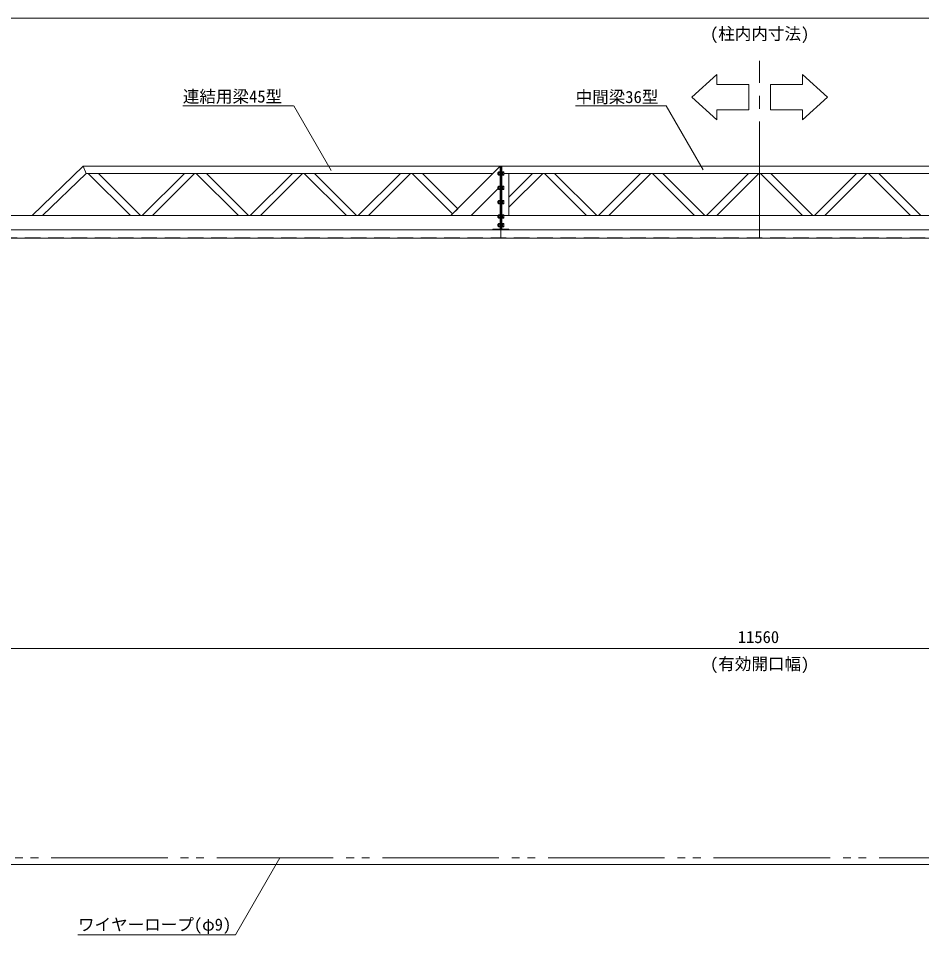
# Model space of a CAD drawing. Units: millimetres, scale not verified. Extents: x -12090 to 12090, y -18325 to 18325.
# Drawn here: x -8758 to -2473, y -14834 to -8461 of the extents above; entities that cross this region are included whole.
import ezdxf
from ezdxf.enums import TextEntityAlignment as Align

# ---------------------------------------------------------------- set-up
doc = ezdxf.new("R2010")
doc.units = ezdxf.units.MM
doc.header["$LTSCALE"] = 90
for name, pattern in [('CHAIN2', [12, 9, -1, 1, -1]), ('DASHED1', [1.8, 1.2, -0.6]), ('DOUBLE_CHAIN2', [12.8, 9, -1, 0.6, -0.6, 0.6, -1])]:
    doc.linetypes.add(name, pattern=pattern)
for name, color, linetype, lineweight in [('0-5_ﾍﾞｰｽﾗｲﾝ', 134, 'Continuous', 18), ('0-6_ﾎﾞﾙﾄ類', 134, 'Continuous', 18), ('0-8_ﾜｲﾔｰﾛｰﾌﾟ', 134, 'DOUBLE_CHAIN2', 18), ('0-B_寸法', 134, 'Continuous', 18), ('1-5_中間梁36', 134, 'Continuous', 18), ('1-6_通芯', 134, 'CHAIN2', 18), ('1-B_文字', 134, 'Continuous', 18), ('1-D_連結用梁45', 134, 'Continuous', 18)]:
    doc.layers.add(name, color=color, linetype=linetype, lineweight=lineweight)
doc.styles.add('ＭＳ ゴシック', font='')
doc.styles.get('ＭＳ ゴシック').set_extended_font_data('MS Gothic')

msp = doc.modelspace()

# ---------------------------------------------------------------- linework, layer by layer
at = {"layer": '0-5_ﾍﾞｰｽﾗｲﾝ'}
msp.add_line((-11410.19, -14345), (3249.81, -14345), dxfattribs=at)
at = {"layer": '0-6_ﾎﾞﾙﾄ類'}
for p, q in [((-5418.89, -9533), (-5420.89, -9535)), ((-5420.89, -9545), (-5420.89, -9535)), ((-5418.89, -9547), (-5420.89, -9545)), ((-5417.5, -9534.2), (-5420.1, -9534.2)), ((-5417.5, -9545.8), (-5420.1, -9545.8)), ((-5418.89, -9547), (-5418.89, -9533)), ((-5417.5, -9533), (-5418.89, -9533)), ((-5417.5, -9547), (-5418.89, -9547)), ((-5417.5, -9529.5), (-5415.87, -9527.88)), ((-5417.5, -9550.5), (-5417.5, -9529.5)), ((-5417.5, -9550.5), (-5415.87, -9552.12)), ((-5415.87, -9533.93), (-5408.5, -9533.93)), ((-5415.87, -9546.07), (-5408.5, -9546.07)), ((-5388.89, -9539.2), (-5391.89, -9540)), ((-5388.89, -9540), (-5391.89, -9540.8)), ((-5381.51, -9533.93), (-5388.89, -9533.93)), ((-5381.51, -9546.07), (-5388.89, -9546.07)), ((-5379.89, -9550.5), (-5381.51, -9552.12)), ((-5418.89, -9633), (-5420.89, -9635)), ((-5420.89, -9645), (-5420.89, -9635)), ((-5418.89, -9647), (-5420.89, -9645)), ((-5417.5, -9634.2), (-5420.1, -9634.2)), ((-5417.5, -9645.8), (-5420.1, -9645.8)), ((-5418.89, -9647), (-5418.89, -9633)), ((-5417.5, -9633), (-5418.89, -9633)), ((-5417.5, -9647), (-5418.89, -9647)), ((-5417.5, -9629.5), (-5415.87, -9627.88)), ((-5417.5, -9650.5), (-5417.5, -9629.5)), ((-5417.5, -9650.5), (-5415.87, -9652.12)), ((-5415.87, -9633.94), (-5408.5, -9633.94)), ((-5415.87, -9646.07), (-5408.5, -9646.07)), ((-5388.89, -9639.2), (-5391.89, -9640)), ((-5388.89, -9640), (-5391.89, -9640.8)), ((-5381.51, -9633.94), (-5388.89, -9633.94)), ((-5381.51, -9646.07), (-5388.89, -9646.07)), ((-5379.89, -9650.5), (-5381.51, -9652.12)), ((-5418.89, -9733), (-5420.89, -9735)), ((-5420.89, -9745), (-5420.89, -9735)), ((-5418.89, -9747), (-5420.89, -9745)), ((-5417.5, -9734.2), (-5420.1, -9734.2)), ((-5417.5, -9745.8), (-5420.1, -9745.8)), ((-5418.89, -9747), (-5418.89, -9733)), ((-5417.5, -9733), (-5418.89, -9733)), ((-5417.5, -9747), (-5418.89, -9747)), ((-5417.5, -9729.5), (-5415.87, -9727.88)), ((-5417.5, -9750.5), (-5417.5, -9729.5)), ((-5415.87, -9733.94), (-5408.5, -9733.94)), ((-5415.87, -9746.06), (-5408.5, -9746.06)), ((-5388.89, -9739.2), (-5391.89, -9740)), ((-5388.89, -9740), (-5391.89, -9740.81)), ((-5381.51, -9733.94), (-5388.89, -9733.94)), ((-5381.51, -9746.06), (-5388.89, -9746.06)), ((-5417.5, -9750.5), (-5415.87, -9752.12)), ((-5379.89, -9750.5), (-5381.51, -9752.12)), ((-5418.89, -9833), (-5420.89, -9835)), ((-5420.89, -9845), (-5420.89, -9835)), ((-5418.89, -9847), (-5420.89, -9845)), ((-5417.5, -9834.2), (-5420.1, -9834.2)), ((-5417.5, -9845.8), (-5420.1, -9845.8)), ((-5418.89, -9847), (-5418.89, -9833)), ((-5417.5, -9833), (-5418.89, -9833)), ((-5417.5, -9847), (-5418.89, -9847)), ((-5417.5, -9829.5), (-5415.87, -9827.87)), ((-5417.5, -9850.5), (-5417.5, -9829.5)), ((-5417.5, -9850.5), (-5415.87, -9852.12)), ((-5415.87, -9833.94), (-5408.5, -9833.94)), ((-5415.87, -9846.06), (-5408.5, -9846.06)), ((-5388.89, -9839.2), (-5391.89, -9840)), ((-5388.89, -9840), (-5391.89, -9840.81)), ((-5381.51, -9833.94), (-5388.89, -9833.94)), ((-5381.51, -9846.06), (-5388.89, -9846.06)), ((-5379.89, -9850.5), (-5381.51, -9852.12)), ((-5418.89, -9893), (-5420.89, -9895)), ((-5420.89, -9905), (-5420.89, -9895)), ((-5418.89, -9907), (-5420.89, -9905)), ((-5417.5, -9894.2), (-5420.1, -9894.2)), ((-5417.5, -9905.8), (-5420.1, -9905.8)), ((-5418.89, -9907), (-5418.89, -9893)), ((-5417.5, -9893), (-5418.89, -9893)), ((-5417.5, -9907), (-5418.89, -9907)), ((-5417.5, -9889.5), (-5415.87, -9887.88)), ((-5417.5, -9910.5), (-5417.5, -9889.5)), ((-5417.5, -9910.5), (-5415.87, -9912.12)), ((-5415.87, -9893.93), (-5408.5, -9893.93)), ((-5415.87, -9906.07), (-5408.5, -9906.07)), ((-5388.89, -9899.2), (-5391.89, -9900)), ((-5388.89, -9900), (-5391.89, -9900.8)), ((-5381.51, -9893.93), (-5388.89, -9893.93)), ((-5381.51, -9906.07), (-5388.89, -9906.07)), ((-5379.89, -9910.5), (-5381.51, -9912.12))]:
    msp.add_line(p, q, dxfattribs=at)
for points in [[(-5415.87, -9527.88), (-5408.5, -9527.88), (-5408.5, -9552.12), (-5415.87, -9552.12)], [(-5381.51, -9527.88), (-5388.89, -9527.88), (-5388.89, -9552.12), (-5381.51, -9552.12)], [(-5379.89, -9550.5), (-5379.89, -9529.5), (-5381.51, -9527.88)], [(-5415.87, -9627.88), (-5408.5, -9627.88), (-5408.5, -9652.12), (-5415.87, -9652.12)], [(-5381.51, -9627.88), (-5388.89, -9627.88), (-5388.89, -9652.12), (-5381.51, -9652.12)], [(-5379.89, -9650.5), (-5379.89, -9629.5), (-5381.51, -9627.88)], [(-5415.87, -9727.88), (-5408.5, -9727.88), (-5408.5, -9752.12), (-5415.87, -9752.12)], [(-5381.51, -9727.88), (-5388.89, -9727.88), (-5388.89, -9752.12), (-5381.51, -9752.12)], [(-5379.89, -9750.5), (-5379.89, -9729.5), (-5381.51, -9727.88)], [(-5415.87, -9827.87), (-5408.5, -9827.87), (-5408.5, -9852.12), (-5415.87, -9852.12)], [(-5381.51, -9827.87), (-5388.89, -9827.87), (-5388.89, -9852.12), (-5381.51, -9852.12)], [(-5379.89, -9850.5), (-5379.89, -9829.5), (-5381.51, -9827.87)], [(-5415.87, -9887.88), (-5408.5, -9887.88), (-5408.5, -9912.12), (-5415.87, -9912.12)], [(-5381.51, -9887.88), (-5388.89, -9887.88), (-5388.89, -9912.12), (-5381.51, -9912.12)], [(-5379.89, -9910.5), (-5379.89, -9889.5), (-5381.51, -9887.88)]]:
    msp.add_lwpolyline(points, dxfattribs=at)
for points in [[(-5408.5, -9551), (-5408.5, -9529), (-5406.19, -9529), (-5406.19, -9551)], [(-5391.89, -9529), (-5391.89, -9551), (-5394.19, -9551), (-5394.19, -9529)], [(-5391.89, -9528.65), (-5391.89, -9551.35), (-5388.89, -9551.35), (-5388.89, -9528.65)], [(-5408.5, -9651), (-5408.5, -9629), (-5406.19, -9629), (-5406.19, -9651)], [(-5391.89, -9629), (-5391.89, -9651), (-5394.19, -9651), (-5394.19, -9629)], [(-5391.89, -9628.65), (-5391.89, -9651.35), (-5388.89, -9651.35), (-5388.89, -9628.65)], [(-5408.5, -9751), (-5408.5, -9729), (-5406.19, -9729), (-5406.19, -9751)], [(-5391.89, -9729), (-5391.89, -9751), (-5394.19, -9751), (-5394.19, -9729)], [(-5391.89, -9728.65), (-5391.89, -9751.35), (-5388.89, -9751.35), (-5388.89, -9728.65)], [(-5408.5, -9851), (-5408.5, -9829), (-5406.19, -9829), (-5406.19, -9851)], [(-5391.89, -9829), (-5391.89, -9851), (-5394.19, -9851), (-5394.19, -9829)], [(-5391.89, -9828.65), (-5391.89, -9851.35), (-5388.89, -9851.35), (-5388.89, -9828.65)], [(-5408.5, -9911), (-5408.5, -9889), (-5406.19, -9889), (-5406.19, -9911)], [(-5391.89, -9889), (-5391.89, -9911), (-5394.19, -9911), (-5394.19, -9889)], [(-5391.89, -9888.65), (-5391.89, -9911.35), (-5388.89, -9911.35), (-5388.89, -9888.65)]]:
    msp.add_lwpolyline(points, close=True, dxfattribs=at)
for centre, radius, start, end in [((-5405.37, -9540), 12.12, 150, 210), ((-5412.83, -9530.91), 4.28, 135, 225), ((-5412.83, -9549.09), 4.28, 135, 225), ((-5384.55, -9530.91), 4.28, 315, 45), ((-5392.02, -9540), 12.12, 330, 30), ((-5384.55, -9549.09), 4.28, 315, 45), ((-5405.37, -9640), 12.12, 150, 210), ((-5412.83, -9630.91), 4.28, 135, 225), ((-5412.83, -9649.09), 4.28, 135, 225), ((-5384.55, -9630.91), 4.28, 315, 45), ((-5392.02, -9640), 12.12, 330, 30), ((-5384.55, -9649.09), 4.28, 315, 45), ((-5405.37, -9740), 12.12, 150, 210), ((-5412.83, -9730.91), 4.28, 135, 225), ((-5412.83, -9749.1), 4.28, 135, 225), ((-5384.55, -9730.91), 4.28, 315, 45), ((-5392.02, -9740), 12.12, 330, 30), ((-5384.55, -9749.1), 4.28, 315, 45), ((-5405.37, -9840), 12.12, 150, 210), ((-5412.83, -9830.91), 4.28, 135, 225), ((-5412.83, -9849.1), 4.28, 135, 225), ((-5384.55, -9830.91), 4.28, 315, 45), ((-5392.02, -9840), 12.12, 330, 30), ((-5384.55, -9849.1), 4.28, 315, 45), ((-5405.37, -9900), 12.12, 150, 210), ((-5412.83, -9890.91), 4.28, 135, 225), ((-5412.83, -9909.09), 4.28, 135, 225), ((-5384.55, -9890.91), 4.28, 315, 45), ((-5392.02, -9900), 12.12, 330, 30), ((-5384.55, -9909.09), 4.28, 315, 45)]:
    msp.add_arc(centre, radius, start, end, dxfattribs=at)
at = {"layer": '0-8_ﾜｲﾔｰﾛｰﾌﾟ'}
msp.add_line((2649.81, -14300), (-9850.19, -14300), dxfattribs=at)
at = {"layer": '0-B_寸法'}
for p, q in [((-9834.19, -8461.4), (2633.81, -8461.4)), ((-9322.19, -12843.4), (2105.81, -12843.4))]:
    msp.add_line(p, q, dxfattribs=at)
at = {"layer": '1-5_中間梁36'}
for p, q in [((-5394.19, -9540), (-5394.19, -9833)), ((-5379.89, -9540), (-1820.89, -9540)), ((-1817.5, -9833), (-5379.89, -9833))]:
    msp.add_line(p, q, dxfattribs=at)
at = {"layer": '1-5_中間梁36', "linetype": 'DASHED1'}
msp.add_line((-1800.19, -9988.4), (-5400.19, -9988.4), dxfattribs=at)
at = {"layer": '1-5_中間梁36'}
for points in [[(-5400.19, -9933), (-5394.19, -9933), (-5394.19, -9490), (-5400.19, -9490)], [(-4804.04, -9833), (-4733.32, -9833), (-5026.33, -9540), (-5097.03, -9540)], [(-4650.61, -9833), (-4721.33, -9833), (-4428.32, -9540), (-4357.61, -9540)], [(-4052.62, -9833), (-3981.91, -9833), (-4274.9, -9540), (-4345.61, -9540)], [(-3899.2, -9833), (-3969.9, -9833), (-3676.91, -9540), (-3606.19, -9540)], [(-3301.19, -9833), (-3230.49, -9833), (-3523.48, -9540), (-3594.19, -9540)], [(-3147.77, -9833), (-3218.48, -9833), (-2925.49, -9540), (-2854.77, -9540)], [(-2549.77, -9833), (-2479.06, -9833), (-2772.06, -9540), (-2842.78, -9540)], [(-5400.19, -9990), (-1800.19, -9990), (-1800.19, -9933), (-5400.19, -9933)], [(-5344.19, -9933), (-5344.19, -9927), (-5394.19, -9927), (-5394.19, -9933)]]:
    msp.add_lwpolyline(points, close=True, dxfattribs=at)
for points in [[(-1806.19, -9540), (-1806.19, -9490), (-5394.19, -9490), (-5394.19, -9540)], [(-5379.89, -9833), (-5344.19, -9833), (-5344.19, -9540), (-5379.89, -9540)], [(-5344.19, -9704.45), (-5179.74, -9540), (-5109.04, -9540), (-5344.19, -9775.16)], [(-5394.19, -9833), (-5394.19, -9933), (-1806.19, -9933), (-1806.19, -9833)]]:
    msp.add_lwpolyline(points, dxfattribs=at)
at = {"layer": '1-6_通芯'}
msp.add_line((-3600.19, -9990), (-3600.19, -8756.91), dxfattribs=at)
at = {"layer": '1-B_文字'}
for p, q in [((-7613.16, -9070.14), (-6842.1, -9070.14)), ((-4880.65, -9071), (-4251.25, -9071)), ((-8342.55, -14834), (-7246.41, -14834))]:
    msp.add_line(p, q, dxfattribs=at)
for points in [[(-4071.99, -9009.05), (-3898.69, -8852.12), (-3898.69, -8921.6), (-3674.72, -8921.6), (-3674.72, -9096.82), (-3898.69, -9096.82), (-3898.69, -9166.3)], [(-3128.4, -9009.05), (-3301.69, -8852.12), (-3301.69, -8921.6), (-3525.66, -8921.6), (-3525.66, -9096.82), (-3301.69, -9096.82), (-3301.69, -9166.3)]]:
    msp.add_lwpolyline(points, close=True, dxfattribs=at)
for points in [[(-6582.08, -9519.32), (-6841.41, -9070.14), (-6841.85, -9070.14)], [(-3994.21, -9515), (-4250.56, -9071), (-4250.99, -9071)], [(-6937.27, -14300), (-7245.58, -14834), (-7246.01, -14834)]]:
    msp.add_lwpolyline(points, dxfattribs=at)
at = {"layer": '1-D_連結用梁45'}
for p, q in [((-8306.19, -9490), (-8661.38, -9833)), ((-8306.19, -9490), (-5406.19, -9490)), ((-8306.19, -9490), (-8285.99, -9540)), ((-8285.99, -9540), (-8589.4, -9833)), ((-5456.2, -9540), (-8285.99, -9540)), ((-8200.46, -9540), (-8271.17, -9540)), ((-7978.17, -9833), (-8271.17, -9540)), ((-7907.45, -9833), (-8200.46, -9540)), ((-7895.46, -9833), (-7602.45, -9540)), ((-7824.74, -9833), (-7531.75, -9540)), ((-7602.45, -9540), (-7531.75, -9540)), ((-7449.04, -9540), (-7519.74, -9540)), ((-7226.75, -9833), (-7519.74, -9540)), ((-7156.03, -9833), (-7449.04, -9540)), ((-7144.04, -9833), (-6851.03, -9540)), ((-7073.32, -9833), (-6780.32, -9540)), ((-6851.03, -9540), (-6780.32, -9540)), ((-6697.61, -9540), (-6768.32, -9540)), ((-6475.33, -9833), (-6768.32, -9540)), ((-6404.62, -9833), (-6697.61, -9540)), ((-6392.62, -9833), (-6099.61, -9540)), ((-6321.91, -9833), (-6028.9, -9540)), ((-6099.61, -9540), (-6028.9, -9540)), ((-10000.2, -9833), (-5417.5, -9833)), ((-7907.45, -9833), (-7978.17, -9833)), ((-7895.46, -9833), (-7824.74, -9833)), ((-7156.03, -9833), (-7226.75, -9833)), ((-7144.04, -9833), (-7073.32, -9833)), ((-6404.62, -9833), (-6475.33, -9833)), ((-6392.62, -9833), (-6321.91, -9833))]:
    msp.add_line(p, q, dxfattribs=at)
at = {"layer": '1-D_連結用梁45', "linetype": 'DASHED1'}
msp.add_line((-9845.19, -9988.4), (-5400.19, -9988.4), dxfattribs=at)
at = {"layer": '1-D_連結用梁45'}
for points in [[(-5406.19, -9631.42), (-5406.19, -9490), (-5749.14, -9832.95), (-5607.72, -9832.95), (-5420.33, -9645.56)], [(-5406.19, -9833), (-5406.19, -9933), (-9600.19, -9933)], [(-9000.19, -9933), (-5400.19, -9933), (-5400.19, -9990), (-9000.19, -9990), (-9000.19, -9987)]]:
    msp.add_lwpolyline(points, dxfattribs=at)
for points in [[(-5400.19, -9933), (-5406.19, -9933), (-5406.19, -9490), (-5400.19, -9490)], [(-5946.19, -9540), (-5700.82, -9785.37), (-5736.19, -9820.72), (-6016.9, -9540)], [(-5456.2, -9933), (-5456.2, -9927), (-5406.19, -9927), (-5406.19, -9933)]]:
    msp.add_lwpolyline(points, close=True, dxfattribs=at)

# ---------------------------------------------------------------- texts
at = {"layer": '0-B_寸法', "style": 'ＭＳ ゴシック'}
for s, p in [('(柱内内寸法)', (-3945.79, -8636.12)), ('11560', (-3752.19, -12831.52)), ('(有効開口幅)', (-3945.79, -13018.12))]:
    msp.add_text(s, height=84.46, dxfattribs=at).set_placement(p, align=Align.BOTTOM_LEFT)
at = {"layer": '1-B_文字', "style": 'ＭＳ ゴシック'}
for s, p in [('連結用梁45型', (-7613.16, -9072.49)), ('中間梁36型', (-4880.65, -9075.92)), ('ワイヤーロープ(φ9)', (-8342.55, -14831.24))]:
    msp.add_text(s, height=84.46, dxfattribs=at).set_placement(p, align=Align.BOTTOM_LEFT)

doc.saveas('drawing.dxf')
